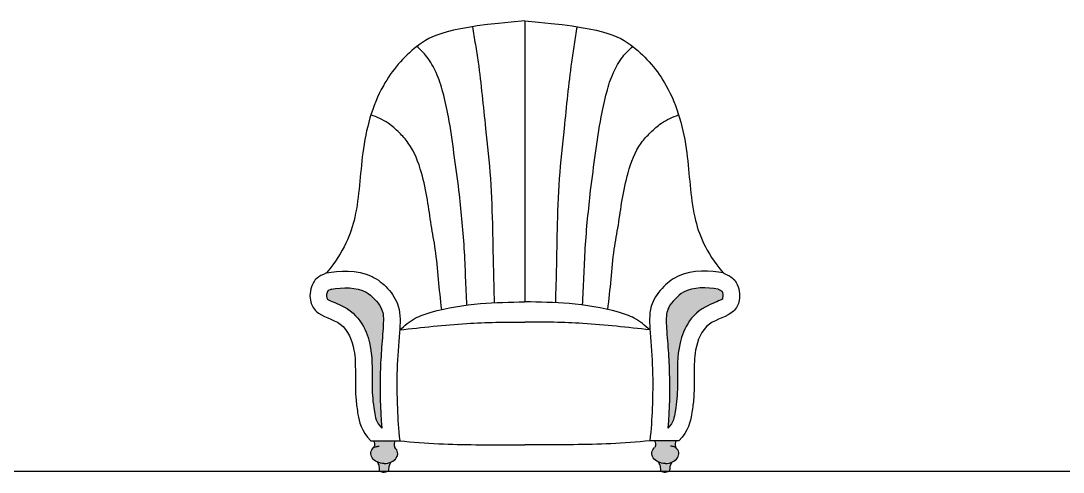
# Model space of a CAD drawing. Header units: inches. Extents: x 11 to 53.5, y 7.4 to 32.2.
# Drawn here: x 41.159 to 43.636, y 20.089 to 21.16 of the extents above; entities that cross this region are included whole.
import ezdxf

# ---------------------------------------------------------------- set-up
doc = ezdxf.new("R2010")
doc.units = ezdxf.units.IN
doc.header["$MEASUREMENT"] = 0
for name, color, linetype in [('02', 2, 'Continuous'), ('1', 1, 'Continuous'), ('8', 8, 'Continuous')]:
    doc.layers.add(name, color=color, linetype=linetype)

msp = doc.modelspace()

# ---------------------------------------------------------------- hatches: boundary and pattern name
at = {"layer": '8'}
h = msp.add_hatch(color=256, dxfattribs=at)
h.dxf.hatch_style = 1
edge = h.paths.add_edge_path()
edge.add_spline(control_points=[(42.8163, 20.5234), (42.7901, 20.5275), (42.7563, 20.5286), (42.7202, 20.5079), (42.7055, 20.4928), (42.6934, 20.4691), (42.6923, 20.4595), (42.6935, 20.4258), (42.6955, 20.405), (42.6983, 20.3657), (42.6995, 20.3458), (42.7011, 20.2821), (42.7006, 20.2409), (42.6966, 20.1929)], knot_values=[0.007616, 0.007616, 0.007616, 0.007616, 0.130654, 0.130654, 0.203396, 0.203396, 0.261681, 0.261681, 0.319966, 0.319966, 0.37825, 0.37825, 0.504345, 0.504345, 0.504345, 0.504345], degree=3, periodic=0)
edge.add_spline(control_points=[(42.6966, 20.1929), (42.711, 20.2086), (42.7114, 20.2174), (42.7161, 20.2454), (42.7174, 20.2539), (42.7197, 20.2814), (42.7197, 20.304), (42.7197, 20.3538), (42.7196, 20.3861), (42.7412, 20.4388), (42.7526, 20.4573), (42.7899, 20.4854), (42.8074, 20.4904), (42.8293, 20.5006), (42.8258, 20.4986), (42.8279, 20.5065), (42.8271, 20.5144), (42.8248, 20.5187)], knot_values=[0.026772, 0.026772, 0.026772, 0.026772, 0.075044, 0.075044, 0.113924, 0.113924, 0.186731, 0.186731, 0.259538, 0.259538, 0.296581, 0.296581, 0.333624, 0.333624, 0.379174, 0.379174, 0.424725, 0.424725, 0.424725, 0.424725], degree=3, periodic=0)
edge.add_spline(control_points=[(42.8248, 20.5187), (42.8237, 20.5195), (42.8211, 20.5211), (42.8163, 20.5234)], knot_values=[0.002248, 0.002248, 0.002248, 0.002248, 0.010761, 0.010761, 0.010761, 0.010761], degree=3, periodic=0)
edge = h.paths.add_edge_path()
edge.add_spline(control_points=[(42.0169, 20.1929), (42.013, 20.2409), (42.0124, 20.2821), (42.014, 20.3458), (42.0152, 20.3657), (42.018, 20.405), (42.0201, 20.4258), (42.0212, 20.4595), (42.0201, 20.4691), (42.008, 20.4928), (41.9933, 20.5079), (41.9572, 20.5286), (41.9235, 20.5275), (41.8972, 20.5234)], knot_values=[0.007616, 0.007616, 0.007616, 0.007616, 0.133711, 0.133711, 0.191996, 0.191996, 0.250281, 0.250281, 0.308565, 0.308565, 0.381308, 0.381308, 0.504345, 0.504345, 0.504345, 0.504345], degree=3, periodic=0)
edge.add_spline(control_points=[(41.8972, 20.5234), (41.8924, 20.5211), (41.8898, 20.5195), (41.8888, 20.5187)], knot_values=[0.002248, 0.002248, 0.002248, 0.002248, 0.010761, 0.010761, 0.010761, 0.010761], degree=3, periodic=0)
edge.add_spline(control_points=[(41.8888, 20.5187), (41.8864, 20.5144), (41.8843, 20.5065), (41.8878, 20.499), (41.8853, 20.5005), (41.9062, 20.4904), (41.9236, 20.4854), (41.9609, 20.4573), (41.9723, 20.4388), (41.9939, 20.3861), (41.9938, 20.3538), (41.9938, 20.304), (41.9938, 20.2814), (41.9962, 20.2539), (41.9974, 20.2454), (42.0021, 20.2174), (42.0025, 20.2086), (42.0169, 20.1929)], knot_values=[0.026772, 0.026772, 0.026772, 0.026772, 0.072323, 0.072323, 0.117873, 0.117873, 0.154917, 0.154917, 0.19196, 0.19196, 0.264766, 0.264766, 0.337573, 0.337573, 0.376454, 0.376454, 0.424725, 0.424725, 0.424725, 0.424725], degree=3, periodic=0)
edge = h.paths.add_edge_path()
edge.add_ellipse((42.69, 20.1327), major_axis=(-0.0325, 0), ratio=0.728467, start_angle=451.1659, end_angle=577.3066)
edge.add_spline(control_points=[(42.7158, 20.147), (42.7143, 20.1504), (42.7125, 20.1559), (42.715, 20.1609), (42.7162, 20.1628)], knot_values=[0.027215, 0.027215, 0.027215, 0.027215, 0.070579, 0.099028, 0.099028, 0.099028, 0.099028], degree=3, periodic=0)
edge.add_line((42.7162, 20.1628), (42.6648, 20.1628))
edge.add_spline(control_points=[(42.6648, 20.1627), (42.6661, 20.1607), (42.6685, 20.1558), (42.6668, 20.1503), (42.6653, 20.1469)], knot_values=[0.027215, 0.027215, 0.027215, 0.027215, 0.055664, 0.099028, 0.099028, 0.099028, 0.099028], degree=3, periodic=0)
edge.add_ellipse((42.6912, 20.1327), major_axis=(0.0325, 0.0002), ratio=0.728467, start_angle=-217.3066, end_angle=-91.1659)
edge = h.paths.add_edge_path()
edge.add_ellipse((42.6912, 20.1327), major_axis=(0.0325, 0.0002), ratio=0.728467, start_angle=-121.5311, end_angle=-91.1659, ccw=False)
edge.add_spline(control_points=[(42.6743, 20.1124), (42.6776, 20.1075), (42.6796, 20.1007), (42.6798, 20.0946), (42.6797, 20.0909)], knot_values=[0, 0, 0, 0, 0.03446, 0.090124, 0.090124, 0.090124, 0.090124], degree=3, periodic=0)
edge.add_spline(control_points=[(42.6797, 20.0909), (42.6832, 20.0897), (42.6869, 20.0885), (42.6906, 20.0885), (42.6907, 20.0885)], knot_values=[0, 0, 0, 0, 0.018372, 0.01886, 0.01886, 0.01886, 0.01886], degree=3, periodic=0)
edge.add_spline(control_points=[(42.6907, 20.0885), (42.6908, 20.0885), (42.6945, 20.0886), (42.6981, 20.0898), (42.7017, 20.091)], knot_values=[0, 0, 0, 0, 0.000488, 0.01886, 0.01886, 0.01886, 0.01886], degree=3, periodic=0)
edge.add_spline(control_points=[(42.7017, 20.091), (42.7016, 20.0947), (42.7017, 20.1008), (42.7037, 20.1075), (42.707, 20.1125)], knot_values=[0, 0, 0, 0, 0.055664, 0.090124, 0.090124, 0.090124, 0.090124], degree=3, periodic=0)
edge.add_ellipse((42.69, 20.1327), major_axis=(-0.0325, 0), ratio=0.728467, start_angle=451.1659, end_angle=481.5311, ccw=False)
edge = h.paths.add_edge_path()
edge.add_ellipse((42.0223, 20.1327), major_axis=(-0.0325, 0.0002), ratio=0.728467, start_angle=451.1659, end_angle=577.3066)
edge.add_spline(control_points=[(42.0482, 20.1469), (42.0467, 20.1503), (42.045, 20.1558), (42.0474, 20.1607), (42.0487, 20.1627)], knot_values=[0.027215, 0.027215, 0.027215, 0.027215, 0.070579, 0.099028, 0.099028, 0.099028, 0.099028], degree=3, periodic=0)
edge.add_line((42.0488, 20.1628), (41.9973, 20.1628))
edge.add_spline(control_points=[(41.9973, 20.1628), (41.9986, 20.1609), (42.001, 20.1559), (41.9992, 20.1504), (41.9977, 20.147)], knot_values=[0.027215, 0.027215, 0.027215, 0.027215, 0.055664, 0.099028, 0.099028, 0.099028, 0.099028], degree=3, periodic=0)
edge.add_ellipse((42.0235, 20.1327), major_axis=(0.0325, 0), ratio=0.728467, start_angle=-217.3066, end_angle=-91.1659)
edge = h.paths.add_edge_path()
edge.add_ellipse((42.0235, 20.1327), major_axis=(0.0325, 0), ratio=0.728467, start_angle=-121.5311, end_angle=-91.1659, ccw=False)
edge.add_spline(control_points=[(42.0065, 20.1125), (42.0098, 20.1075), (42.0118, 20.1008), (42.0119, 20.0947), (42.0118, 20.091)], knot_values=[0, 0, 0, 0, 0.03446, 0.090124, 0.090124, 0.090124, 0.090124], degree=3, periodic=0)
edge.add_spline(control_points=[(42.0118, 20.091), (42.0154, 20.0898), (42.019, 20.0886), (42.0227, 20.0885), (42.0228, 20.0885)], knot_values=[0, 0, 0, 0, 0.018372, 0.01886, 0.01886, 0.01886, 0.01886], degree=3, periodic=0)
edge.add_spline(control_points=[(42.0228, 20.0885), (42.0229, 20.0885), (42.0266, 20.0885), (42.0303, 20.0897), (42.0339, 20.0909)], knot_values=[0, 0, 0, 0, 0.000488, 0.01886, 0.01886, 0.01886, 0.01886], degree=3, periodic=0)
edge.add_spline(control_points=[(42.0339, 20.0909), (42.0338, 20.0946), (42.0339, 20.1007), (42.0359, 20.1075), (42.0392, 20.1124)], knot_values=[0, 0, 0, 0, 0.055664, 0.090124, 0.090124, 0.090124, 0.090124], degree=3, periodic=0)
edge.add_ellipse((42.0223, 20.1327), major_axis=(-0.0325, 0.0002), ratio=0.728467, start_angle=451.1659, end_angle=481.5311, ccw=False)

# ---------------------------------------------------------------- linework, layer by layer
at = {"layer": '02'}
for p, q in [((42.3568, 21.1602), (42.3568, 20.4928)), ((41.9907, 20.1628), (42.0596, 20.1628)), ((42.7228, 20.1628), (42.6539, 20.1628))]:
    msp.add_line(p, q, dxfattribs=at)
at = {"layer": '02', "extrusion": (0, 0, -1)}
for centre, major_axis in [((42.0235, 20.1327), (0.0325, 0)), ((42.6912, 20.1327), (0.0325, 0.0002))]:
    msp.add_ellipse(centre, major_axis=major_axis, ratio=0.728467, start_param=7.87433, end_param=10.075901, dxfattribs=at)
at = {"layer": '02'}
for centre, major_axis in [((42.0223, 20.1327), (-0.0325, 0.0002)), ((42.69, 20.1327), (-0.0325, 0))]:
    msp.add_ellipse(centre, major_axis=major_axis, ratio=0.728467, start_param=7.87433, end_param=10.075901, dxfattribs=at)
for points, knots in [([(42.3568, 21.1602), (42.1731, 21.1448), (42.0983, 21.1091), (42.0045, 20.9997), (41.9666, 20.8545), (41.963, 20.7018), (41.9283, 20.6137), (41.8855, 20.5616)], [0.0798408, 0.0798408, 0.0798408, 0.0798408, 0.2226973, 0.3546748, 0.530096, 0.6856933, 0.8118665, 0.8118665, 0.8118665, 0.8118665]), ([(42.3568, 21.1602), (42.5404, 21.1448), (42.6152, 21.1091), (42.709, 20.9997), (42.7469, 20.8545), (42.7505, 20.7018), (42.7852, 20.6137), (42.828, 20.5616)], [0.0798408, 0.0798408, 0.0798408, 0.0798408, 0.2226973, 0.3546748, 0.530096, 0.6856933, 0.8118665, 0.8118665, 0.8118665, 0.8118665]), ([(42.2327, 21.1463), (42.2349, 21.1323), (42.2392, 21.1042), (42.248, 21.0502), (42.2554, 20.9836), (42.2648, 20.8914), (42.2767, 20.7847), (42.2799, 20.6759), (42.2817, 20.5776), (42.2833, 20.5202), (42.2841, 20.4909)], [0, 0, 0, 0, 0.0426139, 0.0852277, 0.1644016, 0.2438416, 0.363594, 0.4863564, 0.5706596, 0.6587899, 0.6587899, 0.6587899, 0.6587899]), ([(42.4808, 21.1463), (42.4786, 21.1323), (42.4743, 21.1042), (42.4655, 21.0502), (42.4582, 20.9836), (42.4487, 20.8914), (42.4368, 20.7847), (42.4336, 20.6759), (42.4318, 20.5776), (42.4303, 20.5202), (42.4295, 20.4909)], [0, 0, 0, 0, 0.0426139, 0.0852277, 0.1644016, 0.2438416, 0.363594, 0.4863564, 0.5706596, 0.6587899, 0.6587899, 0.6587899, 0.6587899]), ([(42.2194, 20.4854), (42.2183, 20.5074), (42.2161, 20.5523), (42.2136, 20.6205), (42.2076, 20.689), (42.2001, 20.7643), (42.1885, 20.8451), (42.1781, 20.9234), (42.1638, 20.9874), (42.1486, 21.0362), (42.1272, 21.0735), (42.1088, 21.0919), (42.1004, 21.0996)], [0.0024881, 0.0024881, 0.0024881, 0.0024881, 0.0687366, 0.1374732, 0.2073768, 0.2751365, 0.3648234, 0.4524449, 0.5122934, 0.5614939, 0.6056301, 0.6395436, 0.6395436, 0.6395436, 0.6395436]), ([(42.4941, 20.4854), (42.4952, 20.5074), (42.4974, 20.5523), (42.4999, 20.6205), (42.5059, 20.689), (42.5134, 20.7643), (42.525, 20.8451), (42.5355, 20.9234), (42.5497, 20.9874), (42.5649, 21.0362), (42.5864, 21.0735), (42.6047, 21.0919), (42.6131, 21.0996)], [0.0024881, 0.0024881, 0.0024881, 0.0024881, 0.0687366, 0.1374732, 0.2073768, 0.2751365, 0.3648234, 0.4524449, 0.5122934, 0.5614939, 0.6056301, 0.6395436, 0.6395436, 0.6395436, 0.6395436]), ([(42.1593, 20.4749), (42.1567, 20.4987), (42.1513, 20.5464), (42.146, 20.6136), (42.1337, 20.6759), (42.1259, 20.737), (42.1119, 20.8031), (42.0912, 20.8601), (42.0583, 20.8955), (42.0302, 20.9211), (42.0055, 20.9313), (41.9912, 20.937)], [0, 0, 0, 0, 0.0720284, 0.1440568, 0.2022485, 0.2624406, 0.3286705, 0.4059768, 0.4392267, 0.4732012, 0.5189235, 0.5189235, 0.5189235, 0.5189235]), ([(42.5542, 20.4749), (42.5569, 20.4987), (42.5622, 20.5464), (42.5675, 20.6136), (42.5798, 20.6759), (42.5876, 20.737), (42.6016, 20.8031), (42.6223, 20.8601), (42.6552, 20.8955), (42.6833, 20.9211), (42.708, 20.9313), (42.7223, 20.937)], [0, 0, 0, 0, 0.0720284, 0.1440568, 0.2022485, 0.2624406, 0.3286705, 0.4059768, 0.4392267, 0.4732012, 0.5189235, 0.5189235, 0.5189235, 0.5189235]), ([(41.8855, 20.5616), (41.8643, 20.5523), (41.849, 20.5354), (41.8429, 20.5), (41.8621, 20.4597), (41.9288, 20.4478), (41.9542, 20.3814), (41.9542, 20.3186), (41.9542, 20.2667), (41.9602, 20.2257), (41.9674, 20.187), (41.9907, 20.1628)], [0, 0, 0, 0, 0.0252601, 0.0679953, 0.0977754, 0.1547573, 0.2171016, 0.2678742, 0.3384995, 0.3769297, 0.4273064, 0.4273064, 0.4273064, 0.4273064]), ([(41.8855, 20.5616), (41.9141, 20.5667), (41.9741, 20.5726), (42.0334, 20.5259), (42.0633, 20.48), (42.0585, 20.4112), (42.0518, 20.3317), (42.0532, 20.2477), (42.0566, 20.1907), (42.0596, 20.1628)], [0, 0, 0, 0, 0.1243099, 0.1706152, 0.2199852, 0.2821241, 0.3697751, 0.4625889, 0.5332447, 0.5332447, 0.5332447, 0.5332447]), ([(42.828, 20.5616), (42.7995, 20.5667), (42.7394, 20.5726), (42.6801, 20.5259), (42.6503, 20.48), (42.655, 20.4112), (42.6617, 20.3317), (42.6603, 20.2477), (42.6569, 20.1907), (42.6539, 20.1628)], [0, 0, 0, 0, 0.1243099, 0.1706152, 0.2199852, 0.2821241, 0.3697751, 0.4625889, 0.5332447, 0.5332447, 0.5332447, 0.5332447]), ([(42.828, 20.5616), (42.8492, 20.5523), (42.8645, 20.5354), (42.8706, 20.5), (42.8515, 20.4597), (42.7847, 20.4478), (42.7593, 20.3814), (42.7593, 20.3186), (42.7593, 20.2667), (42.7533, 20.2257), (42.7461, 20.187), (42.7228, 20.1628)], [0, 0, 0, 0, 0.0252601, 0.0679953, 0.0977754, 0.1547573, 0.2171016, 0.2678742, 0.3384995, 0.3769297, 0.4273064, 0.4273064, 0.4273064, 0.4273064]), ([(41.8972, 20.5234), (41.9235, 20.5275), (41.9572, 20.5286), (41.9933, 20.5079), (42.008, 20.4928), (42.0201, 20.4691), (42.0212, 20.4595), (42.0201, 20.4258), (42.018, 20.405), (42.0152, 20.3657), (42.014, 20.3458), (42.0124, 20.2821), (42.013, 20.2409), (42.0169, 20.1929)], [0.0076163, 0.0076163, 0.0076163, 0.0076163, 0.1306537, 0.1306537, 0.2033962, 0.2033962, 0.261681, 0.261681, 0.3199657, 0.3199657, 0.3782505, 0.3782505, 0.5043453, 0.5043453, 0.5043453, 0.5043453]), ([(42.8163, 20.5234), (42.7901, 20.5275), (42.7563, 20.5286), (42.7202, 20.5079), (42.7055, 20.4928), (42.6934, 20.4691), (42.6923, 20.4595), (42.6935, 20.4258), (42.6955, 20.405), (42.6983, 20.3657), (42.6995, 20.3458), (42.7011, 20.2821), (42.7006, 20.2409), (42.6966, 20.1929)], [0.0076163, 0.0076163, 0.0076163, 0.0076163, 0.1306537, 0.1306537, 0.2033962, 0.2033962, 0.261681, 0.261681, 0.3199657, 0.3199657, 0.3782505, 0.3782505, 0.5043453, 0.5043453, 0.5043453, 0.5043453]), ([(41.8888, 20.5187), (41.8864, 20.5144), (41.8843, 20.5065), (41.8878, 20.499), (41.8853, 20.5005), (41.9062, 20.4904), (41.9236, 20.4854), (41.9609, 20.4573), (41.9723, 20.4388), (41.9939, 20.3861), (41.9938, 20.3538), (41.9938, 20.304), (41.9938, 20.2814), (41.9962, 20.2539), (41.9974, 20.2454), (42.0021, 20.2174), (42.0025, 20.2086), (42.0169, 20.1929)], [0.0267723, 0.0267723, 0.0267723, 0.0267723, 0.0723229, 0.0723229, 0.1178735, 0.1178735, 0.1549166, 0.1549166, 0.1919598, 0.1919598, 0.2647663, 0.2647663, 0.3375729, 0.3375729, 0.3764536, 0.3764536, 0.4247251, 0.4247251, 0.4247251, 0.4247251]), ([(42.8248, 20.5187), (42.8271, 20.5144), (42.8279, 20.5065), (42.8258, 20.4986), (42.8293, 20.5006), (42.8074, 20.4904), (42.7899, 20.4854), (42.7526, 20.4573), (42.7412, 20.4388), (42.7196, 20.3861), (42.7197, 20.3538), (42.7197, 20.304), (42.7197, 20.2814), (42.7174, 20.2539), (42.7161, 20.2454), (42.7114, 20.2174), (42.711, 20.2086), (42.6966, 20.1929)], [0.0267723, 0.0267723, 0.0267723, 0.0267723, 0.0723229, 0.0723229, 0.1178735, 0.1178735, 0.1549166, 0.1549166, 0.1919598, 0.1919598, 0.2647663, 0.2647663, 0.3375729, 0.3375729, 0.3764536, 0.3764536, 0.4247251, 0.4247251, 0.4247251, 0.4247251]), ([(42.0594, 20.4262), (42.0713, 20.4364), (42.0935, 20.4555), (42.1594, 20.4774), (42.2468, 20.4906), (42.3216, 20.4925), (42.3568, 20.4928)], [0, 0, 0, 0, 0.0464978, 0.0868568, 0.2059613, 0.3114103, 0.3114103, 0.3114103, 0.3114103]), ([(42.6541, 20.4262), (42.6422, 20.4364), (42.6201, 20.4555), (42.5541, 20.4774), (42.4667, 20.4906), (42.3919, 20.4925), (42.3568, 20.4928)], [0, 0, 0, 0, 0.0464978, 0.0868568, 0.2059613, 0.3114103, 0.3114103, 0.3114103, 0.3114103]), ([(42.0594, 20.4262), (42.1125, 20.4323), (42.2114, 20.4436), (42.3107, 20.4451), (42.3568, 20.4446)], [0, 0, 0, 0, 0.1602442, 0.2985379, 0.2985379, 0.2985379, 0.2985379]), ([(42.6541, 20.4262), (42.601, 20.4323), (42.5021, 20.4436), (42.4028, 20.4451), (42.3568, 20.4446)], [0, 0, 0, 0, 0.1602442, 0.2985379, 0.2985379, 0.2985379, 0.2985379]), ([(41.9973, 20.1628), (41.9986, 20.1609), (42.001, 20.1559), (41.9992, 20.1504), (41.9977, 20.147)], [0.02721501, 0.02721501, 0.02721501, 0.02721501, 0.05566394, 0.09902801, 0.09902801, 0.09902801, 0.09902801]), ([(42.0487, 20.1627), (42.0474, 20.1607), (42.045, 20.1558), (42.0467, 20.1503), (42.0482, 20.1469)], [0.02721501, 0.02721501, 0.02721501, 0.02721501, 0.05566394, 0.09902801, 0.09902801, 0.09902801, 0.09902801]), ([(42.0596, 20.1628), (42.0904, 20.1602), (42.1802, 20.1527), (42.2794, 20.1539), (42.3476, 20.1534), (42.3568, 20.1533)], [0, 0, 0, 0, 0.0930229, 0.2703234, 0.297738, 0.297738, 0.297738, 0.297738]), ([(42.6539, 20.1628), (42.6231, 20.1602), (42.5333, 20.1527), (42.4341, 20.1539), (42.3659, 20.1534), (42.3568, 20.1533)], [0, 0, 0, 0, 0.0930229, 0.2703234, 0.297738, 0.297738, 0.297738, 0.297738]), ([(42.6648, 20.1627), (42.6661, 20.1607), (42.6685, 20.1558), (42.6668, 20.1503), (42.6653, 20.1469)], [0.02721501, 0.02721501, 0.02721501, 0.02721501, 0.05566394, 0.09902801, 0.09902801, 0.09902801, 0.09902801]), ([(42.7162, 20.1628), (42.715, 20.1609), (42.7125, 20.1559), (42.7143, 20.1504), (42.7158, 20.147)], [0.02721501, 0.02721501, 0.02721501, 0.02721501, 0.05566394, 0.09902801, 0.09902801, 0.09902801, 0.09902801]), ([(42.0118, 20.091), (42.0119, 20.0947), (42.0118, 20.1008), (42.0098, 20.1075), (42.0065, 20.1125)], [0, 0, 0, 0, 0.05566394, 0.09012418, 0.09012418, 0.09012418, 0.09012418]), ([(42.0339, 20.0909), (42.0338, 20.0946), (42.0339, 20.1007), (42.0359, 20.1075), (42.0392, 20.1124)], [0, 0, 0, 0, 0.05566394, 0.09012418, 0.09012418, 0.09012418, 0.09012418]), ([(42.6797, 20.0909), (42.6798, 20.0946), (42.6796, 20.1007), (42.6776, 20.1075), (42.6743, 20.1124)], [0, 0, 0, 0, 0.05566394, 0.09012418, 0.09012418, 0.09012418, 0.09012418]), ([(42.7017, 20.091), (42.7016, 20.0947), (42.7017, 20.1008), (42.7037, 20.1075), (42.707, 20.1125)], [0, 0, 0, 0, 0.05566394, 0.09012418, 0.09012418, 0.09012418, 0.09012418]), ([(42.0118, 20.091), (42.0154, 20.0898), (42.019, 20.0886), (42.0227, 20.0885), (42.0228, 20.0885)], [0, 0, 0, 0, 0.01837188, 0.01886011, 0.01886011, 0.01886011, 0.01886011]), ([(42.0339, 20.0909), (42.0303, 20.0897), (42.0266, 20.0885), (42.0229, 20.0885), (42.0228, 20.0885)], [0, 0, 0, 0, 0.01837188, 0.01886011, 0.01886011, 0.01886011, 0.01886011]), ([(42.6797, 20.0909), (42.6832, 20.0897), (42.6869, 20.0885), (42.6906, 20.0885), (42.6907, 20.0885)], [0, 0, 0, 0, 0.01837188, 0.01886011, 0.01886011, 0.01886011, 0.01886011]), ([(42.7017, 20.091), (42.6981, 20.0898), (42.6945, 20.0886), (42.6908, 20.0885), (42.6907, 20.0885)], [0, 0, 0, 0, 0.01837188, 0.01886011, 0.01886011, 0.01886011, 0.01886011])]:
    msp.add_open_spline(points, degree=3, knots=knots, dxfattribs=at)
for points in [[(41.8972, 20.5234), (41.8924, 20.5211), (41.8898, 20.5195), (41.8888, 20.5187)], [(42.8163, 20.5234), (42.8211, 20.5211), (42.8237, 20.5195), (42.8248, 20.5187)]]:
    msp.add_open_spline(points, degree=3, dxfattribs=at)
for points in [[(41.9977, 20.147), (42.0066, 20.1496), (42.0107, 20.1503)], [(42.7158, 20.147), (42.7069, 20.1496), (42.7029, 20.1503)]]:
    msp.add_spline(points, degree=3, dxfattribs=at)
at = {"layer": '1'}
msp.add_line((32.8586, 20.091), (53.1849, 20.091), dxfattribs=at)

doc.saveas('drawing.dxf')
